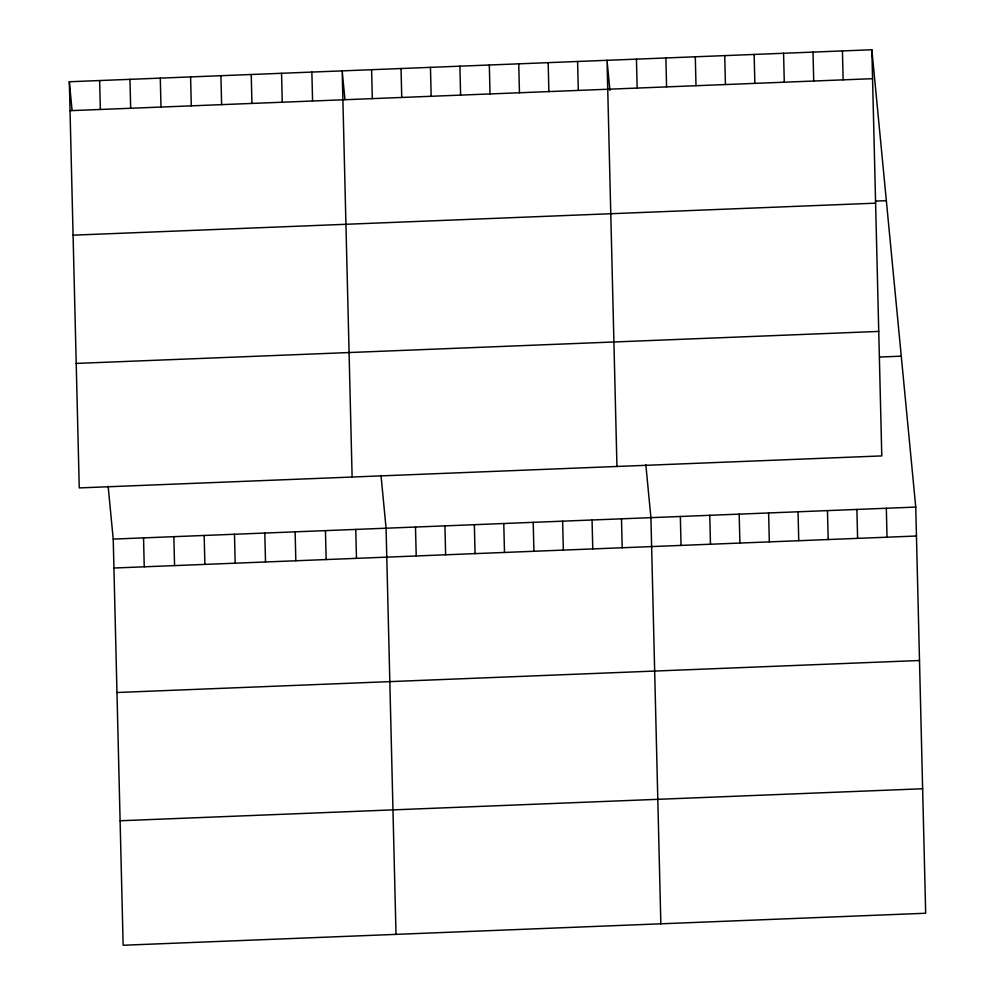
<?xml version="1.0" encoding="UTF-8"?>
<svg xmlns="http://www.w3.org/2000/svg" width="995" height="995" viewBox="0 0 995 995"><rect width="100%" height="100%" fill="white"/><g stroke="black" fill="none" stroke-linecap="round" stroke-linejoin="round"><path stroke-width="1.49" d="M871.856 49.75L881.781 455.909L79.252 487.911L69.327 81.752L871.856 49.75L915.748 507.089L925.673 913.248L123.144 945.25L113.219 539.091L108.144 486.269M70.036 110.681L872.565 78.68M875.5 201.102L886.334 200.667M73.07 235.168L875.6 203.167M76.205 363.424L878.734 331.422M879.58 357.031L901.259 356.173M113.219 539.091L915.748 507.089M113.927 568.021L916.457 536.019M116.962 692.508L919.492 660.506M120.096 820.763L922.626 788.761M609.923 90.495L607.025 60.309L616.95 466.468M645.842 464.827L650.917 517.649L660.842 923.808M344.942 99.55L342.18 70.869L352.118 477.028M381.01 475.386L386.072 528.208L396.01 934.367M69.327 81.752L72.075 110.42M886.321 508.258L887.03 537.188M856.894 509.44L857.603 538.37M842.429 50.919L843.138 79.849M827.467 510.609L828.176 539.539M813.002 52.101L813.711 81.03M798.04 511.778L798.749 540.708M783.575 53.27L784.284 82.199M768.613 512.96L769.322 541.889M754.148 54.439L754.857 83.369M739.186 514.129L739.894 543.059M724.721 55.62L725.43 84.55M709.771 515.298L710.467 544.228M695.294 56.79L696.002 85.719M680.344 516.48L681.04 545.409M665.879 57.959L666.575 86.888M636.452 59.14L637.148 88.07M621.489 518.818L622.198 547.747M592.062 519.999L592.771 548.929M577.597 61.479L578.306 90.408M562.635 521.169L563.344 550.098M548.17 62.66L548.879 91.59M533.208 522.338L533.917 551.267M518.743 63.829L519.452 92.759M503.781 523.519L504.49 552.449M489.316 64.998L490.025 93.928M474.354 524.688L475.063 553.618M459.889 66.18L460.598 95.11M444.927 525.857L445.636 554.787M430.462 67.349L431.171 96.279M415.5 527.039L416.208 555.969M401.035 68.518L401.744 97.448M371.608 69.7L372.317 98.629M355.762 529.415L356.471 558.344M325.44 530.633L326.149 559.563M311.87 72.075L312.579 101.005M295.129 531.84L295.826 560.77M281.548 73.294L282.257 102.224M264.807 533.046L265.516 561.976M251.237 74.501L251.934 103.43M234.484 534.253L235.193 563.182M220.915 75.707L221.624 104.637M204.174 535.459L204.883 564.389M190.592 76.913L191.301 105.843M173.851 536.678L174.56 565.608M160.282 78.12L160.991 107.05M143.541 537.885L144.238 566.814M129.959 79.339L130.668 108.268M99.649 80.545L100.346 109.475"/></g></svg>
